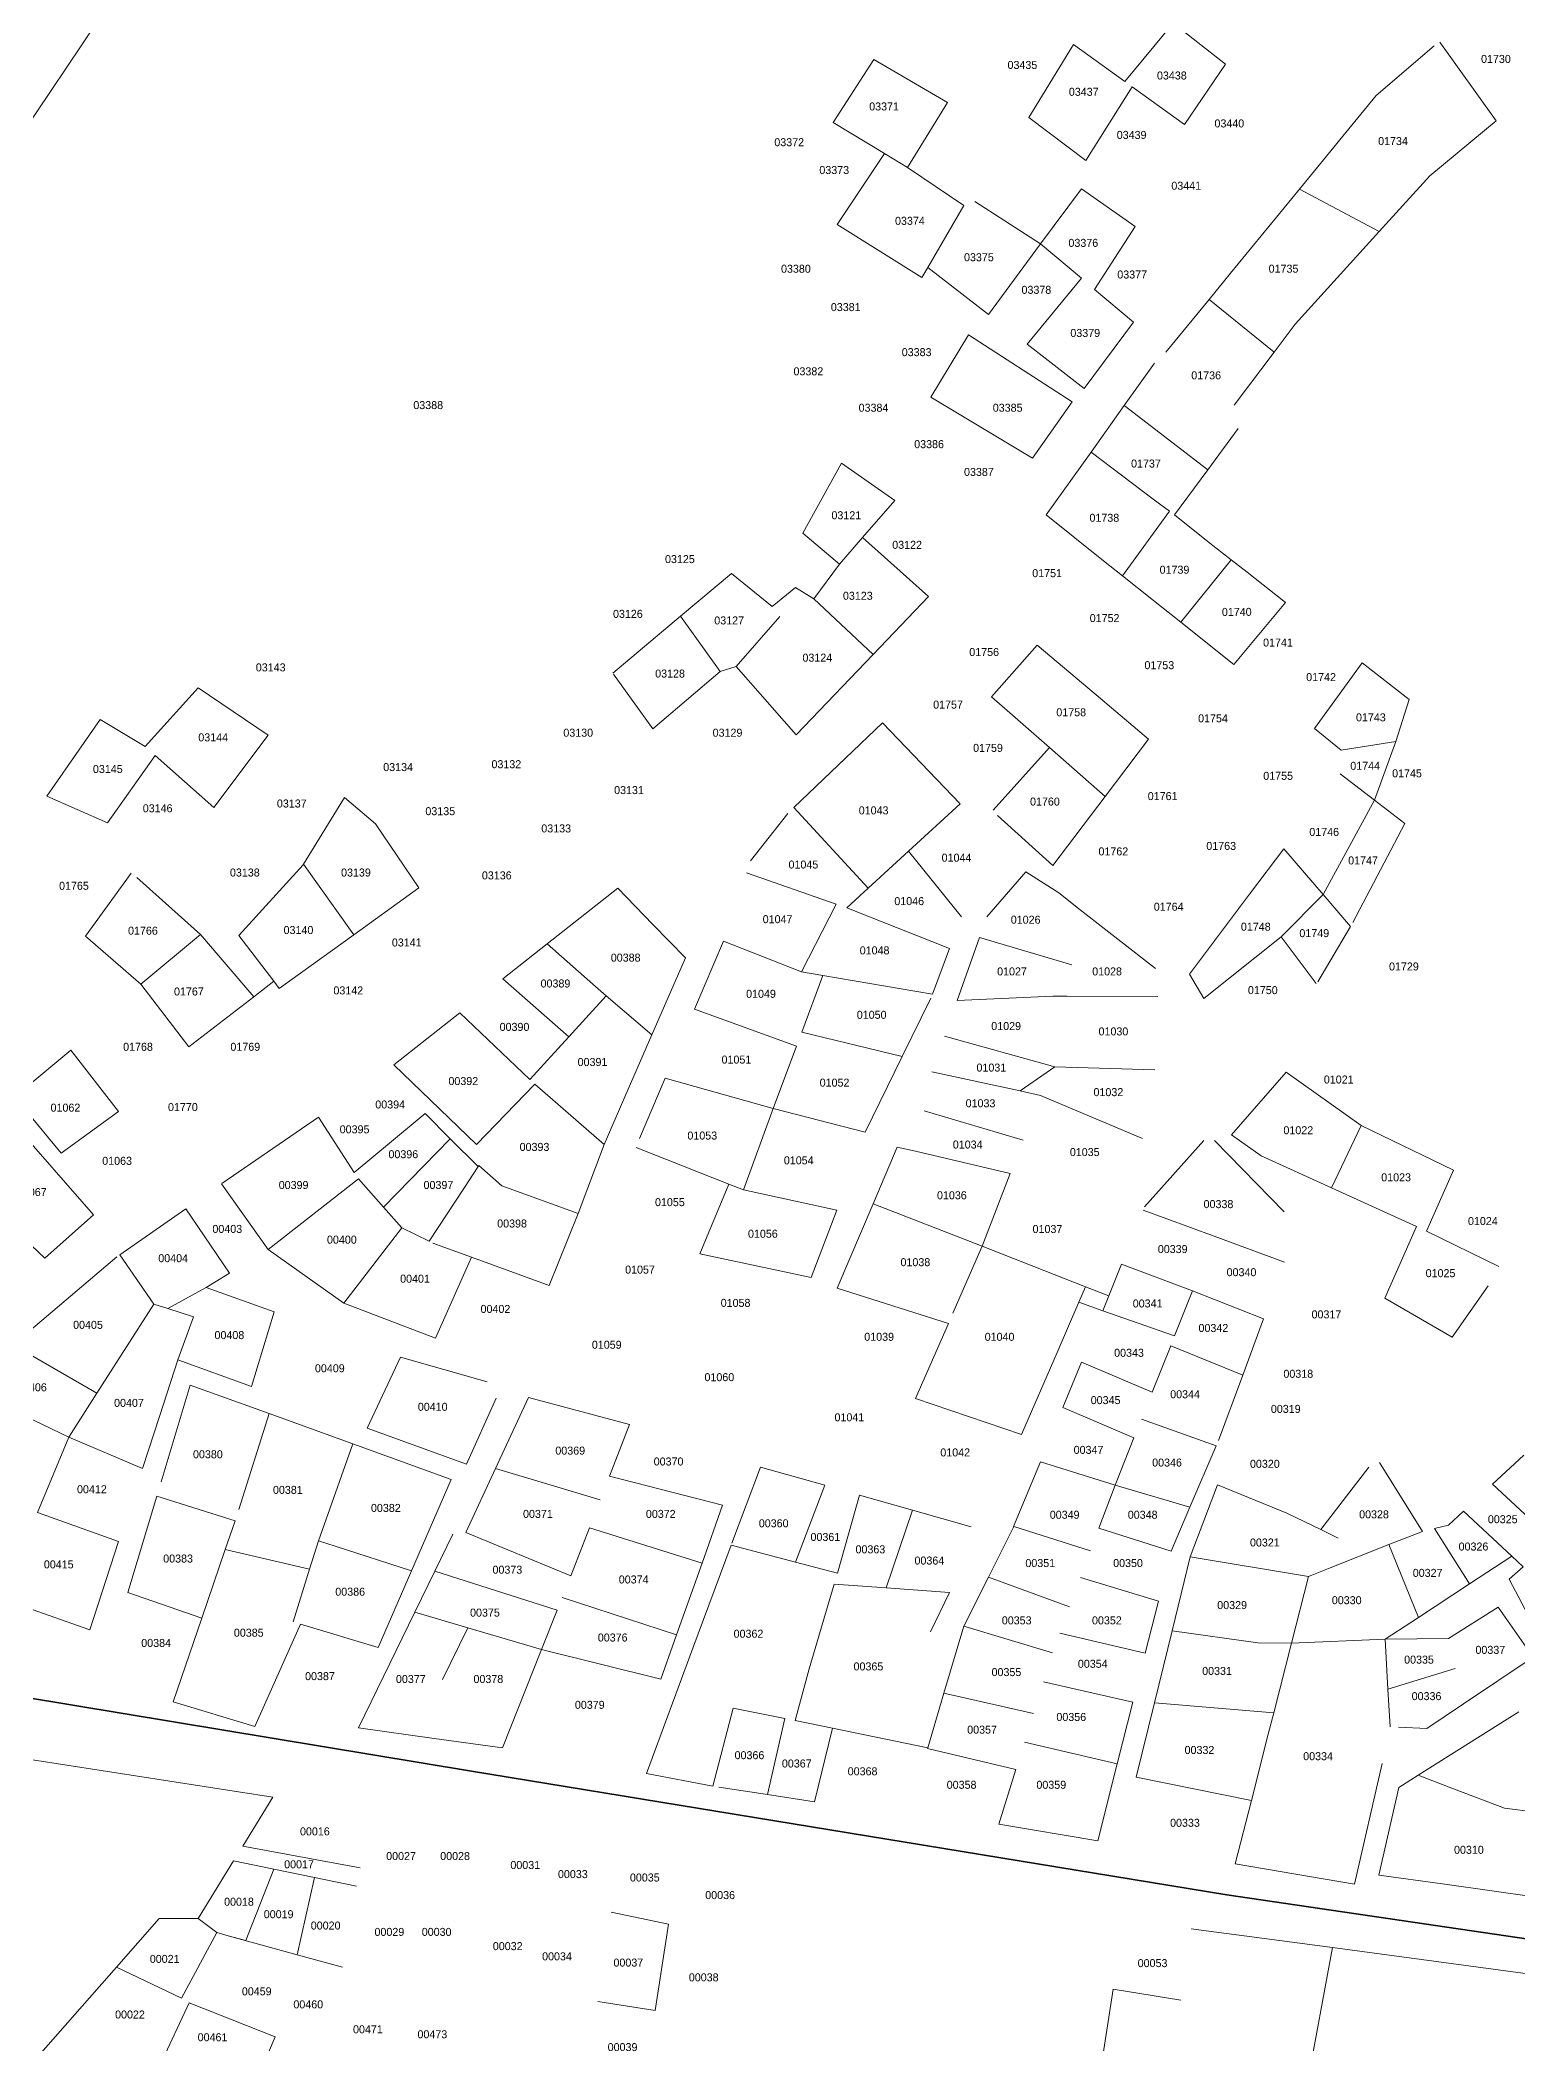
# Model space of a CAD drawing. Header units: metres. Extents: x 245232 to 248406, y 1633796 to 1637634.
# Drawn here: x 246562.3 to 246839.3, y 1634875.1 to 1635250.7 of the extents above; entities that cross this region are included whole.
import ezdxf
from ezdxf.enums import TextEntityAlignment as Align

# ---------------------------------------------------------------- set-up
doc = ezdxf.new("R2010")
doc.units = ezdxf.units.M
doc.header["$MEASUREMENT"] = 0
doc.layers.add('historique_numero_parcelle', color=7, linetype='Continuous')
doc.layers.add('limites_sections', color=7, linetype='Continuous')
doc.layers.add('LIMITES_PARCELLES', color=7, linetype='Continuous', lineweight=0, true_color=0xffffff)
doc.styles.add('Style-FANCY', font='FANCY.shx')

msp = doc.modelspace()

# ---------------------------------------------------------------- linework, layer by layer
at = {"layer": 'limites_parcelles'}
for p, q in [((246581.49, 1635266.788), (246555.684, 1635228.313)), ((246765.599, 1635242.941), (246774.65, 1635253.902)), ((246774.65, 1635253.902), (246784.484, 1635246.196)), ((246710.917, 1635235.279), (246718.59, 1635247.053)), ((246718.59, 1635247.053), (246732.349, 1635238.983)), ((246747.615, 1635236.164), (246756.012, 1635249.854)), ((246756.012, 1635249.854), (246765.599, 1635242.941)), ((246812.721, 1635240.336), (246823.569, 1635249.597)), ((246824.676, 1635250.308), (246835.211, 1635235.574)), ((246784.484, 1635246.196), (246776.772, 1635234.883)), ((246766.961, 1635241.958), (246758.326, 1635228.154)), ((246776.772, 1635234.883), (246766.961, 1635241.958)), ((246809.301, 1635236.159), (246812.721, 1635240.336)), ((246732.349, 1635238.983), (246724.868, 1635226.8)), ((246758.326, 1635228.154), (246747.615, 1635236.164)), ((246798.321, 1635222.748), (246809.301, 1635236.159)), ((246835.211, 1635235.574), (246822.775, 1635225.255)), ((246720.54, 1635229.431), (246710.917, 1635235.279)), ((246711.681, 1635216.164), (246720.54, 1635229.431)), ((246720.54, 1635229.431), (246724.868, 1635226.8)), ((246724.868, 1635226.8), (246735.458, 1635219.715)), ((246822.775, 1635225.255), (246813.262, 1635214.796)), ((246737.508, 1635220.462), (246749.811, 1635212.525)), ((246749.811, 1635212.525), (246757.484, 1635222.843)), ((246757.484, 1635222.843), (246767.561, 1635215.768)), ((246785.446, 1635207.02), (246798.321, 1635222.748)), ((246813.262, 1635214.796), (246798.321, 1635222.748)), ((246735.458, 1635219.715), (246728.675, 1635208.101)), ((246727.555, 1635206.183), (246711.681, 1635216.164)), ((246767.561, 1635215.768), (246759.955, 1635203.976)), ((246813.262, 1635214.796), (246797.504, 1635197.47)), ((246749.811, 1635212.525), (246740.082, 1635199.276)), ((246757.49, 1635206.054), (246749.811, 1635212.525)), ((246728.675, 1635208.101), (246727.555, 1635206.183)), ((246740.082, 1635199.276), (246728.675, 1635208.101)), ((246747.308, 1635193.686), (246757.49, 1635206.054)), ((246781.394, 1635202.071), (246785.446, 1635207.02)), ((246759.955, 1635203.976), (246767.259, 1635197.822)), ((246773.298, 1635192.182), (246781.394, 1635202.071)), ((246781.394, 1635202.071), (246793.584, 1635192.227)), ((246729.255, 1635183.74), (246736.311, 1635195.424)), ((246736.311, 1635195.424), (246755.764, 1635182.891)), ((246767.259, 1635197.822), (246758.013, 1635185.405)), ((246797.504, 1635197.47), (246793.584, 1635192.227)), ((246758.013, 1635185.405), (246747.308, 1635193.686)), ((246793.584, 1635192.227), (246786.13, 1635182.26)), ((246765.505, 1635182.189), (246771.19, 1635190.154)), ((246736.724, 1635179.258), (246729.255, 1635183.74)), ((246755.764, 1635182.891), (246748.281, 1635172.324)), ((246748.281, 1635172.324), (246736.724, 1635179.258)), ((246759.285, 1635173.474), (246765.505, 1635182.189)), ((246781.146, 1635170.149), (246765.505, 1635182.189)), ((246786.854, 1635177.877), (246781.146, 1635170.149)), ((246750.87, 1635161.684), (246759.285, 1635173.474)), ((246770.946, 1635164.666), (246759.285, 1635173.474)), ((246705.229, 1635158.285), (246712.505, 1635171.382)), ((246712.505, 1635171.382), (246722.477, 1635164.423)), ((246781.146, 1635170.149), (246774.894, 1635161.684)), ((246722.477, 1635164.423), (246716.44, 1635157.46)), ((246773.956, 1635162.393), (246770.946, 1635164.666)), ((246761.634, 1635153.109), (246750.87, 1635161.684)), ((246765.187, 1635150.278), (246773.956, 1635162.393)), ((246774.894, 1635161.684), (246781.256, 1635156.684)), ((246712.108, 1635152.464), (246705.229, 1635158.285)), ((246716.44, 1635157.46), (246712.108, 1635152.464)), ((246716.44, 1635157.46), (246728.801, 1635146.42)), ((246781.256, 1635156.684), (246785.554, 1635153.305)), ((246765.187, 1635150.278), (246761.634, 1635153.109)), ((246776.077, 1635141.603), (246785.554, 1635153.305)), ((246785.554, 1635153.305), (246788.511, 1635150.981)), ((246682.348, 1635142.743), (246691.867, 1635150.744)), ((246691.867, 1635150.744), (246699.54, 1635144.527)), ((246707.345, 1635145.982), (246712.108, 1635152.464)), ((246770.969, 1635145.672), (246765.187, 1635150.278)), ((246788.511, 1635150.981), (246795.738, 1635145.3)), ((246699.54, 1635144.527), (246703.906, 1635148.098)), ((246703.906, 1635148.098), (246707.345, 1635145.982)), ((246707.345, 1635145.982), (246718.436, 1635135.55)), ((246728.801, 1635146.42), (246718.436, 1635135.55)), ((246776.077, 1635141.602), (246770.969, 1635145.672)), ((246795.738, 1635145.3), (246786.035, 1635133.669)), ((246669.631, 1635132.054), (246682.348, 1635142.743)), ((246682.348, 1635142.743), (246689.751, 1635132.356)), ((246692.793, 1635133.282), (246700.978, 1635142.645)), ((246776.077, 1635141.603), (246776.077, 1635141.602)), ((246786.035, 1635133.669), (246776.077, 1635141.603)), ((246718.436, 1635135.55), (246704.038, 1635120.449)), ((246740.619, 1635127.598), (246749.208, 1635137.314)), ((246749.208, 1635137.314), (246760.26, 1635127.944)), ((246801.136, 1635121.639), (246810.118, 1635133.996)), ((246810.118, 1635133.996), (246818.921, 1635127.077)), ((246677.134, 1635121.583), (246669.775, 1635131.827)), ((246689.751, 1635132.356), (246677.134, 1635121.583)), ((246692.793, 1635133.282), (246689.751, 1635132.356)), ((246704.038, 1635120.449), (246692.793, 1635133.282)), ((246582.004, 1635118.293), (246591.952, 1635129.299)), ((246591.952, 1635129.299), (246605.076, 1635120.409)), ((246751.467, 1635118.1), (246740.619, 1635127.598)), ((246760.26, 1635127.944), (246770.027, 1635119.664)), ((246818.921, 1635127.077), (246816.381, 1635119.245)), ((246563.589, 1635108.979), (246573.537, 1635123.373)), ((246573.537, 1635123.373), (246582.004, 1635118.293)), ((246703.574, 1635106.842), (246720.213, 1635122.738)), ((246720.213, 1635122.738), (246734.762, 1635107.548)), ((246605.076, 1635120.409), (246594.868, 1635106.837)), ((246770.027, 1635119.664), (246761.924, 1635108.945)), ((246806.18, 1635117.621), (246801.136, 1635121.639)), ((246816.381, 1635119.245), (246806.18, 1635117.621)), ((246816.381, 1635119.245), (246812.428, 1635108.235)), ((246583.879, 1635116.623), (246574.963, 1635103.95)), ((246594.868, 1635106.837), (246583.879, 1635116.623)), ((246740.961, 1635106.338), (246751.467, 1635118.1)), ((246761.924, 1635108.945), (246751.467, 1635118.1)), ((246812.428, 1635108.235), (246805.96, 1635113.187)), ((246574.963, 1635103.95), (246563.589, 1635108.979)), ((246611.663, 1635096.203), (246619.373, 1635108.745)), ((246619.373, 1635108.745), (246625.184, 1635103.793)), ((246761.924, 1635108.945), (246752.138, 1635096.002)), ((246802.781, 1635090.55), (246812.428, 1635108.235)), ((246812.428, 1635108.235), (246818.119, 1635103.878)), ((246695.448, 1635096.861), (246702.433, 1635105.751)), ((246717.501, 1635091.704), (246703.574, 1635106.842)), ((246734.762, 1635107.548), (246725.073, 1635098.654)), ((246752.138, 1635096.002), (246741.768, 1635105.381)), ((246625.184, 1635103.793), (246633.309, 1635091.809)), ((246818.119, 1635103.878), (246808.338, 1635085.273)), ((246725.073, 1635098.654), (246717.501, 1635091.704)), ((246725.073, 1635098.654), (246734.977, 1635086.384)), ((246788.977, 1635090.583), (246795.395, 1635099.125)), ((246795.395, 1635099.125), (246802.781, 1635090.55)), ((246570.786, 1635082.733), (246579.354, 1635094.516)), ((246580.417, 1635093.739), (246592.376, 1635083.05)), ((246599.572, 1635082.838), (246611.611, 1635096.119)), ((246611.611, 1635096.119), (246611.663, 1635096.203)), ((246621.106, 1635083.017), (246611.663, 1635096.203)), ((246711.515, 1635088.73), (246694.694, 1635094.624)), ((246739.739, 1635086.384), (246747.042, 1635094.798)), ((246747.042, 1635094.798), (246753.233, 1635090.829)), ((246633.309, 1635091.809), (246621.106, 1635083.017)), ((246657.345, 1635081.284), (246670.565, 1635091.712)), ((246670.565, 1635091.712), (246677.167, 1635084.944)), ((246717.501, 1635091.704), (246713.502, 1635088.034)), ((246753.233, 1635090.829), (246757.251, 1635087.692)), ((246777.752, 1635075.642), (246788.977, 1635090.583)), ((246794.936, 1635082.592), (246802.781, 1635090.55)), ((246802.781, 1635090.55), (246807.926, 1635084.576)), ((246705.009, 1635076.048), (246711.515, 1635088.73)), ((246713.502, 1635088.034), (246732.737, 1635080.411)), ((246757.251, 1635087.692), (246771.33, 1635076.7)), ((246581.157, 1635073.737), (246570.786, 1635082.733)), ((246592.376, 1635083.05), (246581.157, 1635073.737)), ((246592.376, 1635083.05), (246602.346, 1635071.379)), ((246606.105, 1635074.291), (246599.572, 1635082.838)), ((246621.106, 1635083.017), (246607.13, 1635072.949)), ((246677.167, 1635084.944), (246683.265, 1635078.695)), ((246684.968, 1635069.071), (246690.368, 1635081.78)), ((246690.368, 1635081.78), (246705.009, 1635076.048)), ((246738.365, 1635082.496), (246734.183, 1635070.668)), ((246755.688, 1635077.379), (246738.365, 1635082.496)), ((246794.936, 1635082.592), (246780.439, 1635071.031)), ((246801.458, 1635073.847), (246794.936, 1635082.592)), ((246807.926, 1635084.576), (246801.776, 1635074.16)), ((246649.03, 1635074.725), (246657.345, 1635081.284)), ((246665.908, 1635073.738), (246657.345, 1635081.284)), ((246683.265, 1635078.695), (246676.975, 1635064.238)), ((246732.737, 1635080.411), (246729.54, 1635071.886)), ((246606.105, 1635074.291), (246602.346, 1635071.379)), ((246607.13, 1635072.949), (246606.105, 1635074.291)), ((246661.377, 1635063.875), (246649.03, 1635074.725)), ((246709.025, 1635075.367), (246705.009, 1635076.048)), ((246705.047, 1635064.73), (246709.025, 1635075.367)), ((246729.54, 1635071.886), (246709.025, 1635075.367)), ((246780.439, 1635071.031), (246777.752, 1635075.642)), ((246590.198, 1635061.969), (246581.157, 1635073.737)), ((246602.346, 1635071.379), (246590.198, 1635061.969)), ((246668.391, 1635071.55), (246661.377, 1635063.875)), ((246668.391, 1635071.55), (246665.908, 1635073.738)), ((246676.975, 1635064.238), (246668.391, 1635071.55)), ((246729.262, 1635071.144), (246723.876, 1635060.167)), ((246734.183, 1635070.668), (246752.145, 1635071.471)), ((246752.145, 1635071.471), (246754.791, 1635071.463)), ((246754.791, 1635071.463), (246771.792, 1635071.41)), ((246628.599, 1635058.608), (246640.975, 1635068.371)), ((246640.975, 1635068.371), (246654.071, 1635055.88)), ((246704.075, 1635062.131), (246684.968, 1635069.071)), ((246654.071, 1635055.88), (246661.377, 1635063.875)), ((246676.975, 1635064.238), (246672.547, 1635054.06)), ((246723.876, 1635060.167), (246705.047, 1635064.73)), ((246731.788, 1635063.963), (246752.475, 1635058.242)), ((246557.554, 1635052.612), (246568.034, 1635061.354)), ((246568.034, 1635061.354), (246576.997, 1635049.884)), ((246699.691, 1635050.41), (246704.075, 1635062.131)), ((246723.876, 1635060.167), (246716.916, 1635045.981)), ((246644.096, 1635043.716), (246628.599, 1635058.608)), ((246674.651, 1635044.791), (246679.459, 1635056.105)), ((246679.459, 1635056.105), (246699.691, 1635050.41)), ((246746.011, 1635053.716), (246729.42, 1635057.333)), ((246746.011, 1635053.716), (246752.475, 1635058.242)), ((246752.475, 1635058.242), (246771.233, 1635057.673)), ((246785.584, 1635045.479), (246795.822, 1635057.216)), ((246795.822, 1635057.216), (246809.92, 1635047.235)), ((246655.007, 1635054.988), (246644.096, 1635043.716)), ((246668.025, 1635043.664), (246655.007, 1635054.988)), ((246672.547, 1635054.06), (246668.025, 1635043.664)), ((246749.829, 1635052.884), (246746.011, 1635053.716)), ((246768.949, 1635044.791), (246749.829, 1635052.884)), ((246557.138, 1635047.864), (246572.307, 1635030.496)), ((246566.27, 1635042.04), (246559.447, 1635050.313)), ((246576.997, 1635049.884), (246566.27, 1635042.04)), ((246596.375, 1635036.361), (246614.508, 1635048.784)), ((246614.508, 1635048.784), (246621.192, 1635038.442)), ((246628.177, 1635044.26), (246634.45, 1635049.485)), ((246634.45, 1635049.485), (246639.176, 1635044.775)), ((246699.691, 1635050.41), (246694.135, 1635035.17)), ((246716.916, 1635045.981), (246699.691, 1635050.41)), ((246728.031, 1635050.014), (246746.578, 1635044.521)), ((246621.192, 1635038.442), (246628.177, 1635044.26)), ((246626.657, 1635031.967), (246639.176, 1635044.775)), ((246639.176, 1635044.775), (246644.417, 1635039.549)), ((246769.307, 1635032.022), (246780.42, 1635044.404)), ((246782.431, 1635044.404), (246795.448, 1635031.069)), ((246791.193, 1635041.563), (246785.584, 1635045.479)), ((246809.92, 1635047.235), (246804.339, 1635035.588)), ((246809.92, 1635047.235), (246827.2, 1635038.879)), ((246668.025, 1635043.664), (246663.156, 1635030.752)), ((246691.421, 1635036.245), (246673.992, 1635043.148)), ((246718.426, 1635032.565), (246722.943, 1635043.192)), ((246722.943, 1635043.192), (246726.404, 1635042.41)), ((246726.404, 1635042.41), (246744.147, 1635038.267)), ((246804.339, 1635035.588), (246791.193, 1635041.563)), ((246563.222, 1635022.405), (246547.272, 1635037.402)), ((246605.054, 1635023.979), (246596.306, 1635036.313)), ((246605.054, 1635023.979), (246621.956, 1635037.26)), ((246621.956, 1635037.26), (246626.657, 1635031.967)), ((246644.417, 1635039.549), (246641.836, 1635035.629)), ((246644.417, 1635039.549), (246644.532, 1635039.724)), ((246644.532, 1635039.724), (246648.869, 1635035.938)), ((246744.147, 1635038.267), (246738.849, 1635024.64)), ((246827.2, 1635038.879), (246822.138, 1635027.439)), ((246641.836, 1635035.629), (246635.202, 1635025.552)), ((246648.869, 1635035.938), (246663.156, 1635030.752)), ((246685.951, 1635023.207), (246691.421, 1635036.245)), ((246694.135, 1635035.17), (246691.421, 1635036.245)), ((246694.135, 1635035.17), (246711.623, 1635031.365)), ((246711.704, 1635016.754), (246718.426, 1635032.565)), ((246718.426, 1635032.565), (246738.849, 1635024.64)), ((246820.297, 1635028.334), (246804.339, 1635035.588)), ((246572.307, 1635030.496), (246563.222, 1635022.405)), ((246577.229, 1635022.979), (246589.608, 1635031.631)), ((246589.608, 1635031.631), (246597.78, 1635019.548)), ((246626.657, 1635031.967), (246630.132, 1635028.053)), ((246663.156, 1635030.752), (246657.711, 1635017.26)), ((246711.623, 1635031.365), (246706.847, 1635018.767)), ((246782.383, 1635026.474), (246769.042, 1635031.359)), ((246630.132, 1635028.053), (246619.235, 1635013.924)), ((246635.202, 1635025.552), (246630.132, 1635028.053)), ((246635.926, 1635025.195), (246643.184, 1635022.552)), ((246795.534, 1635021.658), (246782.383, 1635026.474)), ((246814.37, 1635014.893), (246820.297, 1635028.334)), ((246822.138, 1635027.439), (246835.726, 1635020.833)), ((246557.259, 1635006.112), (246576.69, 1635022.603)), ((246583.618, 1635013.765), (246577.229, 1635022.979)), ((246619.235, 1635013.924), (246605.054, 1635023.979)), ((246643.184, 1635022.552), (246636.418, 1635007.368)), ((246657.711, 1635017.26), (246643.184, 1635022.552)), ((246706.847, 1635018.767), (246685.951, 1635023.207)), ((246738.849, 1635024.64), (246733.377, 1635012.081)), ((246738.849, 1635024.64), (246758.257, 1635017.022)), ((246597.78, 1635019.548), (246593.412, 1635016.888)), ((246762.622, 1635015.309), (246765.002, 1635021.258)), ((246765.002, 1635021.258), (246778.297, 1635016.23)), ((246593.412, 1635016.888), (246586.225, 1635012.933)), ((246593.412, 1635016.888), (246606.199, 1635012.318)), ((246636.418, 1635007.368), (246619.235, 1635013.924)), ((246732.531, 1635010.141), (246711.704, 1635016.754)), ((246756.989, 1635014.106), (246752.903, 1635004.709)), ((246758.257, 1635017.022), (246756.989, 1635014.106)), ((246761.506, 1635012.519), (246756.989, 1635014.106)), ((246758.257, 1635017.022), (246762.622, 1635015.309)), ((246761.506, 1635012.519), (246762.622, 1635015.309)), ((246778.297, 1635016.23), (246774.935, 1635007.801)), ((246778.297, 1635016.23), (246791.606, 1635011.029)), ((246826.964, 1635007.591), (246814.37, 1635014.893)), ((246833.738, 1635017.222), (246826.964, 1635007.591)), ((246583.618, 1635013.765), (246572.918, 1634997.05)), ((246586.225, 1635012.933), (246583.618, 1635013.765)), ((246591.079, 1635011.384), (246586.225, 1635012.933)), ((246588.12, 1635003.341), (246591.079, 1635011.384)), ((246606.199, 1635012.318), (246601.92, 1634998.345)), ((246726.393, 1634996.054), (246732.531, 1635010.141)), ((246774.935, 1635007.801), (246761.506, 1635012.519)), ((246791.606, 1635011.029), (246787.702, 1635000.466)), ((246557.259, 1635006.112), (246572.918, 1634997.05)), ((246588.12, 1635003.341), (246584.718, 1634992.899)), ((246601.92, 1634998.345), (246588.12, 1635003.341)), ((246623.591, 1634990.5), (246629.842, 1635003.848)), ((246629.842, 1635003.848), (246646.117, 1634999.214)), ((246752.903, 1635004.709), (246746.218, 1634989.335)), ((246753.984, 1634994.358), (246757.508, 1635002.874)), ((246757.508, 1635002.874), (246770.742, 1634997.29)), ((246770.742, 1634997.29), (246774.206, 1635005.975)), ((246774.206, 1635005.975), (246787.702, 1635000.466)), ((246787.702, 1635000.466), (246783.172, 1634988.207)), ((246572.918, 1634997.05), (246567.663, 1634988.842)), ((246585.011, 1634980.465), (246590.449, 1634998.579)), ((246590.449, 1634998.579), (246605.242, 1634993.231)), ((246647.811, 1634996.144), (246642.201, 1634983.762)), ((246647.672, 1634982.962), (246653.843, 1634996.25)), ((246653.843, 1634996.25), (246672.759, 1634991.219)), ((246746.218, 1634989.335), (246726.393, 1634996.054)), ((246567.663, 1634988.842), (246556.404, 1634994.238)), ((246584.718, 1634992.899), (246581.469, 1634982.925)), ((246599.549, 1634975.293), (246605.242, 1634993.231)), ((246605.242, 1634993.231), (246620.914, 1634987.566)), ((246767.324, 1634988.722), (246753.984, 1634994.358)), ((246768.706, 1634992.186), (246782.733, 1634987.184)), ((246567.663, 1634988.842), (246561.79, 1634974.713)), ((246581.469, 1634982.925), (246567.663, 1634988.842)), ((246614.463, 1634969.409), (246620.914, 1634987.566)), ((246620.914, 1634987.566), (246639.344, 1634980.904)), ((246642.201, 1634983.762), (246623.591, 1634990.5)), ((246672.759, 1634991.219), (246669.016, 1634981.528)), ((246763.787, 1634979.855), (246767.324, 1634988.722)), ((246744.757, 1634972.065), (246749.779, 1634984.198)), ((246749.779, 1634984.198), (246763.777, 1634979.858)), ((246782.733, 1634987.184), (246777.816, 1634975.71)), ((246813.334, 1634984.079), (246821.378, 1634971.168)), ((246834.539, 1634980.01), (246840.404, 1634985.441)), ((246639.344, 1634980.904), (246631.904, 1634963.763)), ((246642.096, 1634970.956), (246647.672, 1634982.962)), ((246667.299, 1634977.084), (246647.672, 1634982.962)), ((246669.016, 1634981.528), (246690.224, 1634976.057)), ((246691.943, 1634968.945), (246697.341, 1634983.233)), ((246697.341, 1634983.233), (246709.369, 1634979.814)), ((246802.36, 1634971.49), (246811.323, 1634983.233)), ((246843.998, 1634971.232), (246834.539, 1634980.01)), ((246578.774, 1634959.688), (246584.193, 1634977.739)), ((246584.193, 1634977.739), (246598.841, 1634973.149)), ((246709.369, 1634979.814), (246703.916, 1634965.393)), ((246711.729, 1634963.322), (246715.883, 1634977.963)), ((246715.883, 1634977.963), (246725.817, 1634975.14)), ((246760.748, 1634971.756), (246763.777, 1634979.858)), ((246763.777, 1634979.858), (246763.787, 1634979.855)), ((246763.787, 1634979.855), (246777.816, 1634975.71)), ((246777.88, 1634966.405), (246782.987, 1634979.866)), ((246782.987, 1634979.866), (246795.96, 1634974.594)), ((246561.79, 1634974.713), (246577.019, 1634969.265)), ((246598.841, 1634973.149), (246597.011, 1634967.779)), ((246690.224, 1634976.057), (246686.383, 1634965.238)), ((246720.882, 1634960.561), (246725.817, 1634975.14)), ((246725.817, 1634975.14), (246736.817, 1634972.014)), ((246777.816, 1634975.71), (246774.282, 1634967.464)), ((246795.96, 1634974.594), (246802.36, 1634971.49)), ((246826.246, 1634972.332), (246829.058, 1634974.936)), ((246829.058, 1634974.936), (246838.151, 1634966.501)), ((246577.019, 1634969.265), (246571.636, 1634952.741)), ((246612.788, 1634964.052), (246614.463, 1634969.409)), ((246614.463, 1634969.409), (246617.602, 1634968.393)), ((246636.301, 1634963.737), (246639.661, 1634970.639)), ((246661.792, 1634962.826), (246642.096, 1634970.956)), ((246665.273, 1634971.838), (246661.792, 1634962.826)), ((246686.383, 1634965.238), (246665.273, 1634971.838)), ((246740.033, 1634962.572), (246744.776, 1634972.059)), ((246744.776, 1634972.059), (246744.757, 1634972.065)), ((246744.776, 1634972.059), (246759.163, 1634967.518)), ((246774.282, 1634967.464), (246760.748, 1634971.756)), ((246802.36, 1634971.49), (246805.59, 1634969.924)), ((246821.378, 1634971.168), (246815.116, 1634968.68)), ((246823.665, 1634971.715), (246826.246, 1634972.332)), ((246830.216, 1634961.308), (246823.665, 1634971.715)), ((246597.011, 1634967.779), (246592.611, 1634954.868)), ((246597.011, 1634967.779), (246612.788, 1634964.052)), ((246617.602, 1634968.393), (246631.904, 1634963.763)), ((246686.383, 1634965.238), (246681.608, 1634951.791)), ((246684.666, 1634949.276), (246691.815, 1634968.599)), ((246691.815, 1634968.599), (246703.916, 1634965.393)), ((246703.916, 1634965.393), (246711.729, 1634963.322)), ((246774.474, 1634952.535), (246777.88, 1634966.405)), ((246777.88, 1634966.405), (246800.034, 1634962.727)), ((246803.758, 1634964.197), (246815.116, 1634968.68)), ((246815.116, 1634968.68), (246820.651, 1634955.049)), ((246838.151, 1634966.501), (246830.216, 1634961.308)), ((246838.151, 1634966.501), (246840.297, 1634964.511)), ((246609.715, 1634954.225), (246612.788, 1634964.052)), ((246631.904, 1634963.763), (246625.676, 1634949.412)), ((246632.553, 1634956.039), (246636.301, 1634963.737)), ((246636.301, 1634963.737), (246659.23, 1634956.399)), ((246711.123, 1634961.268), (246706.438, 1634945.397)), ((246720.882, 1634960.561), (246711.123, 1634961.268)), ((246735.441, 1634953.388), (246740.033, 1634962.572)), ((246740.033, 1634962.572), (246755.249, 1634957.05)), ((246771.904, 1634958.082), (246757.304, 1634962.546)), ((246796.847, 1634950.208), (246800.034, 1634962.727)), ((246800.034, 1634962.727), (246803.758, 1634964.197)), ((246830.216, 1634961.308), (246820.651, 1634955.049)), ((246837.625, 1634962.215), (246840.297, 1634964.511)), ((246841.254, 1634955.36), (246837.625, 1634962.215)), ((246571.636, 1634952.741), (246552.662, 1634959.393)), ((246592.611, 1634954.868), (246578.774, 1634959.688)), ((246660.166, 1634958.746), (246681.608, 1634951.791)), ((246720.882, 1634960.561), (246732.744, 1634959.703)), ((246732.744, 1634959.703), (246729.197, 1634952.329)), ((246769.433, 1634948.329), (246771.904, 1634958.082)), ((246587.269, 1634939.194), (246592.611, 1634954.868)), ((246592.611, 1634954.868), (246592.611, 1634954.868)), ((246611.114, 1634953.803), (246602.575, 1634934.599)), ((246625.676, 1634949.412), (246611.114, 1634953.803)), ((246621.987, 1634934.338), (246632.553, 1634956.039)), ((246632.553, 1634956.039), (246642.493, 1634953.103)), ((246659.23, 1634956.399), (246656.292, 1634949.027)), ((246820.651, 1634955.049), (246814.393, 1634950.953)), ((246826.246, 1634951.059), (246835.559, 1634956.986)), ((246835.559, 1634956.986), (246842.121, 1634947.567)), ((246642.493, 1634953.103), (246637.742, 1634943.379)), ((246642.493, 1634953.103), (246656.292, 1634949.027)), ((246681.608, 1634951.791), (246678.647, 1634943.453)), ((246684.666, 1634949.276), (246685.17, 1634950.636)), ((246731.714, 1634940.811), (246735.441, 1634953.388)), ((246735.441, 1634953.388), (246752.051, 1634948.403)), ((246753.397, 1634952.097), (246769.433, 1634948.329)), ((246771.16, 1634939.041), (246774.474, 1634952.535)), ((246790.509, 1634950.265), (246774.474, 1634952.535)), ((246796.847, 1634950.208), (246790.509, 1634950.265)), ((246793.522, 1634937.142), (246796.847, 1634950.208)), ((246814.393, 1634950.953), (246796.847, 1634950.208)), ((246814.393, 1634950.953), (246826.246, 1634951.059)), ((246814.932, 1634941.585), (246814.393, 1634950.953)), ((246656.292, 1634949.027), (246648.94, 1634930.583)), ((246678.647, 1634943.453), (246656.292, 1634949.027)), ((246675.962, 1634925.765), (246684.666, 1634949.276)), ((246842.121, 1634947.567), (246829.1, 1634938.84)), ((246706.438, 1634945.397), (246703.835, 1634935.687)), ((246750.349, 1634942.976), (246767.105, 1634939.144)), ((246827.554, 1634945.459), (246814.932, 1634941.585)), ((246490.456, 1634939.222), (246605.947, 1634921.362)), ((246602.575, 1634934.599), (246587.269, 1634939.194)), ((246728.695, 1634930.62), (246731.714, 1634940.811)), ((246748.492, 1634937.057), (246731.714, 1634940.811)), ((246767.105, 1634939.144), (246764.176, 1634927.585)), ((246767.742, 1634925.124), (246771.16, 1634939.041)), ((246771.16, 1634939.041), (246793.522, 1634937.142)), ((246815.34, 1634934.5), (246814.932, 1634941.585)), ((246829.1, 1634938.84), (246822.224, 1634934.232)), ((246692.216, 1634938.055), (246688.407, 1634923.432)), ((246701.894, 1634936.082), (246692.216, 1634938.055)), ((246698.641, 1634921.84), (246701.894, 1634936.082)), ((246703.835, 1634935.687), (246710.828, 1634934.261)), ((246792.503, 1634933.139), (246793.522, 1634937.142)), ((246820.595, 1634925.462), (246839.425, 1634937.314)), ((246636.168, 1634932.362), (246621.987, 1634934.338)), ((246648.94, 1634930.583), (246636.168, 1634932.362)), ((246710.828, 1634934.261), (246707.469, 1634920.501)), ((246728.695, 1634930.62), (246710.828, 1634934.261)), ((246746.806, 1634931.68), (246764.176, 1634927.585)), ((246789.34, 1634920.713), (246792.503, 1634933.139)), ((246822.224, 1634934.232), (246816.927, 1634934.438)), ((246728.644, 1634930.449), (246728.695, 1634930.62)), ((246745.185, 1634926.514), (246728.644, 1634930.449)), ((246764.176, 1634927.585), (246760.523, 1634913.171)), ((246813.821, 1634927.661), (246808.678, 1634905.022)), ((246688.407, 1634923.432), (246675.962, 1634925.765)), ((246741.978, 1634916.29), (246745.185, 1634926.514)), ((246789.34, 1634920.713), (246767.742, 1634925.124)), ((246816.936, 1634923.159), (246820.595, 1634925.462)), ((246820.595, 1634925.462), (246827.226, 1634922.937)), ((246605.947, 1634921.362), (246600.282, 1634912.17)), ((246698.641, 1634921.84), (246689.509, 1634923.225)), ((246707.469, 1634920.501), (246698.641, 1634921.84)), ((246786.317, 1634908.838), (246789.34, 1634920.713)), ((246813.232, 1634906.755), (246816.936, 1634923.159)), ((246827.226, 1634922.937), (246836.778, 1634919.3)), ((246760.523, 1634913.171), (246741.978, 1634916.29)), ((246836.778, 1634919.3), (246842.715, 1634918.508)), ((246598.563, 1634909.381), (246591.924, 1634898.608)), ((246606.085, 1634907.833), (246598.563, 1634909.381)), ((246600.282, 1634912.17), (246622.28, 1634908.081)), ((246808.678, 1634905.022), (246786.317, 1634908.838)), ((246600.87, 1634894.45), (246606.085, 1634907.833)), ((246606.085, 1634907.833), (246613.711, 1634906.265)), ((246613.711, 1634906.265), (246610.478, 1634891.813)), ((246621.597, 1634904.642), (246613.711, 1634906.265)), ((246825.175, 1634905.084), (246813.232, 1634906.755)), ((246834.847, 1634903.731), (246825.175, 1634905.084)), ((246841.887, 1634902.746), (246834.847, 1634903.731)), ((246584.648, 1634898.608), (246576.611, 1634889.484)), ((246591.924, 1634898.608), (246584.648, 1634898.608)), ((246595.414, 1634895.947), (246591.924, 1634898.608)), ((246669.327, 1634899.767), (246680.103, 1634897.53)), ((246680.103, 1634897.53), (246677.556, 1634881.35)), ((246595.414, 1634895.947), (246588.793, 1634883.639)), ((246597.545, 1634895.362), (246595.414, 1634895.947)), ((246597.545, 1634895.362), (246597.545, 1634895.362)), ((246610.478, 1634891.813), (246597.545, 1634895.362)), ((246597.545, 1634895.362), (246600.87, 1634894.45)), ((246778.02, 1634896.693), (246804.528, 1634893.145)), ((246618.995, 1634889.476), (246610.478, 1634891.813)), ((246798.021, 1634858.072), (246804.528, 1634893.145)), ((246804.528, 1634893.145), (246842.547, 1634888.057)), ((246576.611, 1634889.484), (246568.791, 1634880.608)), ((246588.793, 1634883.639), (246576.611, 1634889.484)), ((246584.812, 1634871.156), (246590.274, 1634882.792)), ((246590.274, 1634882.792), (246606.368, 1634876.421)), ((246677.556, 1634881.35), (246666.853, 1634883.051)), ((246760.168, 1634864.335), (246763.452, 1634885.372)), ((246763.452, 1634885.372), (246776.131, 1634883.321)), ((246568.791, 1634880.608), (246560.174, 1634870.827)), ((246606.368, 1634876.421), (246600.97, 1634863.879))]:
    msp.add_line(p, q, dxfattribs=at)
at = {"layer": 'limites_sections', "flags": 128}
for points in [[(246991.766, 1634872.64), (246784.729, 1634903.067), (246643.177, 1634926.218), (246475.166, 1634954), (246278.712, 1634922.249), (246090.858, 1634842.213)], [(246090.858, 1634842.213), (246278.712, 1634922.249), (246475.166, 1634954), (246643.177, 1634926.218), (246784.729, 1634903.067), (246991.766, 1634872.64)]]:
    msp.add_lwpolyline(points, dxfattribs=at)

# ---------------------------------------------------------------- texts
at = {"layer": 'historique_numero_parcelle', "style": 'Style-FANCY'}
for s, p in [('03435', (246746.412, 1635246.043)), ('01730', (246835.163, 1635247.174)), ('03438', (246774.422, 1635244.066)), ('03437', (246757.903, 1635241.012)), ('03371', (246720.482, 1635238.268)), ('03440', (246785.196, 1635235.083)), ('03372', (246702.706, 1635231.559)), ('03439', (246766.881, 1635232.927)), ('01734', (246815.873, 1635231.774)), ('03373', (246711.145, 1635226.349)), ('03441', (246777.116, 1635223.404)), ('03374', (246725.33, 1635216.826)), ('03376', (246757.83, 1635212.694)), ('03375', (246738.258, 1635209.999)), ('03380', (246703.963, 1635207.843)), ('03377', (246766.987, 1635206.765)), ('01735', (246795.352, 1635207.852)), ('03378', (246749.031, 1635203.89)), ('03381', (246713.3, 1635200.656)), ('03379', (246758.189, 1635195.805)), ('03383', (246726.587, 1635192.211)), ('03382', (246706.297, 1635188.618)), ('01736', (246780.853, 1635187.858)), ('03388', (246635.046, 1635182.285)), ('03384', (246718.507, 1635181.79)), ('03385', (246743.645, 1635181.79)), ('03386', (246728.921, 1635174.963)), ('01737', (246769.567, 1635171.328)), ('03387', (246738.258, 1635169.753)), ('03121', (246713.411, 1635161.634)), ('01738', (246761.769, 1635161.164)), ('03122', (246724.8, 1635156.09)), ('03125', (246682.219, 1635153.42)), ('01751', (246751.044, 1635150.78)), ('01739', (246774.918, 1635151.425)), ('03123', (246715.566, 1635146.541)), ('03126', (246672.472, 1635143.153)), ('03127', (246691.454, 1635141.921)), ('01752', (246761.817, 1635142.362)), ('01740', (246786.589, 1635143.519)), ('01741', (246794.31, 1635137.77)), ('03124', (246707.973, 1635134.94)), ('01756', (246739.245, 1635135.996)), ('01753', (246772.078, 1635133.532)), ('03143', (246605.523, 1635133.118)), ('03128', (246680.372, 1635131.963)), ('01742', (246802.39, 1635131.302)), ('01757', (246732.473, 1635126.14)), ('01758', (246755.559, 1635124.703)), ('01754', (246782.133, 1635123.573)), ('01743', (246811.727, 1635123.756)), ('03144', (246594.749, 1635120.002)), ('03130', (246663.161, 1635120.874)), ('03129', (246691.146, 1635120.874)), ('03134', (246629.404, 1635114.432)), ('03132', (246649.694, 1635114.971)), ('01759', (246739.963, 1635118.029)), ('01744', (246810.657, 1635114.669)), ('03145', (246574.998, 1635114.073)), ('01755', (246794.343, 1635112.793)), ('01745', (246818.497, 1635113.261)), ('03137', (246609.473, 1635107.604)), ('03131', (246672.677, 1635110.12)), ('01760', (246750.634, 1635107.968)), ('01761', (246772.693, 1635108.994)), ('03146', (246584.335, 1635106.706)), ('03135', (246637.304, 1635106.167)), ('01043', (246718.526, 1635106.316)), ('03133', (246659.031, 1635102.933)), ('01763', (246783.672, 1635099.652)), ('01746', (246802.976, 1635102.273)), ('01045', (246705.367, 1635096.165)), ('01044', (246734.061, 1635097.445)), ('01762', (246763.459, 1635098.625)), ('01747', (246810.261, 1635096.934)), ('01765', (246568.649, 1635092.183)), ('03138', (246600.675, 1635094.668)), ('03139', (246621.503, 1635094.668)), ('03136', (246647.898, 1635094.129)), ('01046', (246725.197, 1635089.307)), ('01764', (246773.822, 1635088.255)), ('01047', (246700.524, 1635085.923)), ('01026', (246747.023, 1635085.823)), ('01748', (246790.151, 1635084.512)), ('01766', (246581.577, 1635083.765)), ('03140', (246610.73, 1635083.888)), ('03141', (246631.02, 1635081.552)), ('01749', (246801.115, 1635083.304)), ('00388', (246672.054, 1635078.716)), ('01048', (246718.709, 1635080.07)), ('01729', (246817.916, 1635077.063)), ('00389', (246658.895, 1635073.869)), ('01027', (246744.464, 1635076.13)), ('01028', (246762.284, 1635076.13)), ('01767', (246590.195, 1635072.368)), ('03142', (246620.067, 1635072.569)), ('01049', (246697.417, 1635071.931)), ('01750', (246791.47, 1635072.626)), ('00390', (246651.219, 1635065.731)), ('01050', (246718.161, 1635067.999)), ('01029', (246743.367, 1635065.887)), ('01768', (246580.653, 1635061.999)), ('01769', (246600.764, 1635061.999)), ('01030', (246763.471, 1635064.882)), ('00391', (246665.84, 1635059.146)), ('01051', (246692.814, 1635059.603)), ('01031', (246740.597, 1635058.101)), ('00392', (246641.623, 1635055.58)), ('01052', (246711.204, 1635055.282)), ('01021', (246805.695, 1635055.869)), ('01062', (246567.052, 1635050.593)), ('01770', (246589.067, 1635050.705)), ('00394', (246627.916, 1635051.19)), ('01033', (246738.56, 1635051.413)), ('01032', (246762.528, 1635053.503)), ('00395', (246621.245, 1635046.526)), ('00393', (246654.965, 1635043.234)), ('01053', (246686.417, 1635045.36)), ('01034', (246736.158, 1635043.679)), ('01022', (246798.123, 1635046.358)), ('01063', (246576.738, 1635040.625)), ('00396', (246630.383, 1635041.863)), ('01054', (246704.488, 1635040.719)), ('01035', (246758.09, 1635042.268)), ('00399', (246609.817, 1635036.09)), ('00397', (246636.963, 1635036.101)), ('01023', (246816.452, 1635037.527)), ('01067', (246560.747, 1635034.772)), ('01055', (246680.34, 1635032.877)), ('01036', (246733.195, 1635034.168)), ('00338', (246783.16, 1635032.51)), ('00398', (246650.762, 1635028.877)), ('01024', (246832.718, 1635029.339)), ('00403', (246597.389, 1635027.86)), ('00400', (246618.864, 1635025.848)), ('01056', (246697.771, 1635026.956)), ('01037', (246751.106, 1635027.845)), ('00404', (246587.245, 1635022.373)), ('01038', (246726.354, 1635021.627)), ('00339', (246774.58, 1635024.083)), ('00401', (246632.571, 1635018.532)), ('01057', (246674.743, 1635020.235)), ('00340', (246787.478, 1635019.746)), ('01025', (246824.781, 1635019.567)), ('01058', (246692.654, 1635013.993)), ('00341', (246769.881, 1635013.893)), ('00405', (246571.28, 1635009.88)), ('00402', (246647.649, 1635012.862)), ('00342', (246782.204, 1635009.295)), ('00317', (246803.395, 1635011.84)), ('00408', (246597.78, 1635007.96)), ('01059', (246668.506, 1635006.152)), ('01039', (246719.562, 1635007.639)), ('01040', (246742.133, 1635007.639)), ('00409', (246616.605, 1635001.741)), ('00343', (246766.392, 1635004.644)), ('00406', (246560.771, 1634998.175)), ('01060', (246689.615, 1635000.07)), ('00318', (246798.121, 1635000.71)), ('00407', (246578.956, 1634995.249)), ('00410', (246635.887, 1634994.517)), ('00345', (246762.006, 1634995.774)), ('00344', (246776.901, 1634996.871)), ('01041', (246713.987, 1634992.55)), ('00319', (246795.771, 1634994.125)), ('00380', (246593.751, 1634985.622)), ('00369', (246661.663, 1634986.304)), ('00370', (246680.096, 1634984.266)), ('01042', (246733.817, 1634985.966)), ('00347', (246758.807, 1634986.446)), ('00346', (246773.52, 1634984.068)), ('00320', (246791.855, 1634983.831)), ('00412', (246572.011, 1634979.062)), ('00381', (246608.737, 1634978.946)), ('00382', (246627.105, 1634975.563)), ('00371', (246655.606, 1634974.442)), ('00372', (246678.634, 1634974.442)), ('00360', (246699.797, 1634972.683)), ('00349', (246754.329, 1634974.283)), ('00348', (246768.951, 1634974.283)), ('00328', (246812.314, 1634974.36)), ('00325', (246836.439, 1634973.446)), ('00361', (246709.484, 1634970.123)), ('00321', (246791.855, 1634969.085)), ('00326', (246830.956, 1634968.325)), ('00415', (246565.797, 1634964.979)), ('00383', (246588.165, 1634966.075)), ('00363', (246717.919, 1634967.802)), ('00364', (246728.977, 1634965.699)), ('00351', (246749.76, 1634965.23)), ('00350', (246766.209, 1634965.23)), ('00373', (246649.882, 1634963.983)), ('00374', (246673.55, 1634962.154)), ('00327', (246822.366, 1634963.387)), ('00386', (246620.423, 1634959.857)), ('00329', (246785.722, 1634957.351)), ('00330', (246807.197, 1634958.266)), ('00375', (246645.679, 1634955.936)), ('00353', (246745.34, 1634954.485)), ('00352', (246762.245, 1634954.485)), ('00384', (246584.053, 1634950.255)), ('00385', (246601.415, 1634952.175)), ('00376', (246669.621, 1634951.272)), ('00362', (246695.074, 1634951.982)), ('00365', (246717.554, 1634945.855)), ('00354', (246759.595, 1634946.346)), ('00335', (246820.747, 1634947.128)), ('00337', (246834.115, 1634948.957)), ('00387', (246614.757, 1634944.036)), ('00377', (246631.788, 1634943.499)), ('00378', (246646.318, 1634943.499)), ('00355', (246743.421, 1634944.791)), ('00331', (246782.889, 1634945.006)), ('00379', (246665.326, 1634938.652)), ('00336', (246822.157, 1634940.283)), ('00356', (246755.574, 1634936.378)), ('00357', (246738.852, 1634934.001)), ('00366', (246695.257, 1634929.211)), ('00367', (246704.121, 1634927.656)), ('00332', (246779.599, 1634930.191)), ('00334', (246801.828, 1634929.025)), ('00368', (246716.457, 1634926.193)), ('00358', (246735.014, 1634923.667)), ('00359', (246751.828, 1634923.667)), ('00333', (246776.881, 1634916.542)), ('00016', (246613.806, 1634914.93)), ('00017', (246610.834, 1634908.763)), ('00027', (246629.952, 1634910.308)), ('00028', (246640.083, 1634910.308)), ('00031', (246653.236, 1634908.626)), ('00310', (246830.099, 1634911.479)), ('00033', (246662.154, 1634906.925)), ('00035', (246675.637, 1634906.287)), ('00018', (246599.58, 1634901.745)), ('00036', (246689.757, 1634902.991)), ('00019', (246607.012, 1634899.406)), ('00020', (246615.823, 1634897.28)), ('00029', (246627.768, 1634896.09)), ('00030', (246636.625, 1634896.09)), ('00032', (246649.945, 1634893.421)), ('00021', (246585.653, 1634891.026)), ('00034', (246659.181, 1634891.507)), ('00037', (246672.558, 1634890.337)), ('00053', (246770.805, 1634890.238)), ('00038', (246686.678, 1634887.573)), ('00459', (246602.905, 1634884.954)), ('00460', (246612.565, 1634882.508)), ('00022', (246579.15, 1634880.606)), ('00471', (246623.745, 1634877.83)), ('00461', (246594.624, 1634876.341)), ('00473', (246635.821, 1634876.9)), ('00039', (246671.47, 1634874.494))]:
    msp.add_text(s, height=1.5, dxfattribs=at).set_placement(p, align=Align.MIDDLE_CENTER)

doc.saveas('drawing.dxf')
